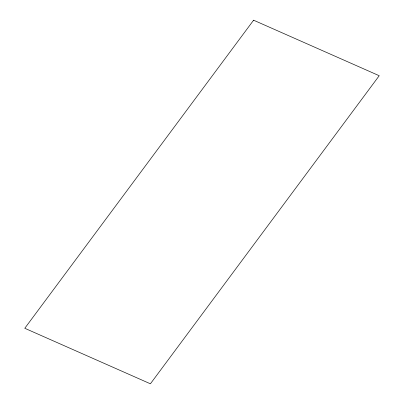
<?xml version="1.0" encoding="UTF-8"?>
<svg xmlns="http://www.w3.org/2000/svg" width="404" height="404" viewBox="0 0 404 404"><rect width="100%" height="100%" fill="white"/><g stroke="black" fill="none" stroke-linecap="round" stroke-linejoin="round"><path stroke-width="0.61" d="M253.596 20.2L24.78 328.28L150.404 383.8L379.22 75.72L253.596 20.2"/></g></svg>
